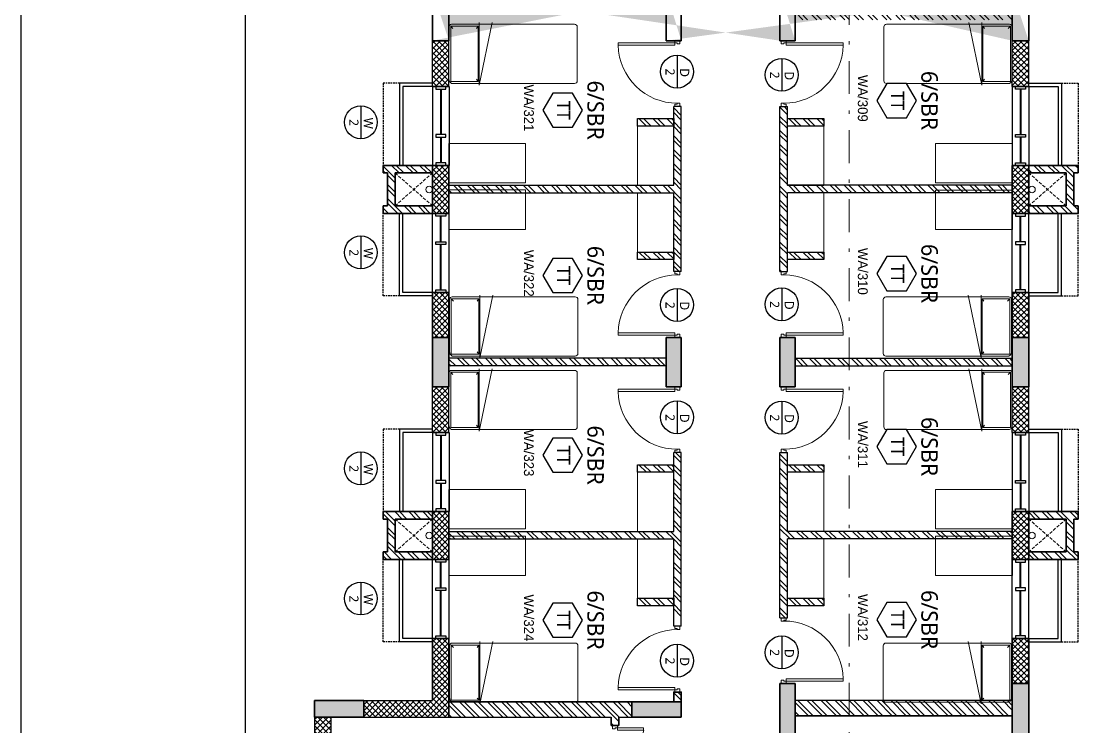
# Model space of a CAD drawing. Header units: millimetres. Extents: x -1127141 to 1597693, y -1835560 to -399335.
# Drawn here: x 1265890 to 1282007, y -534381 to -523658 of the extents above; entities that cross this region are included whole.
import ezdxf
from ezdxf.enums import TextEntityAlignment as Align

# ---------------------------------------------------------------- set-up
doc = ezdxf.new("R2010")
doc.units = ezdxf.units.MM
doc.header["$MEASUREMENT"] = 0
for name, pattern in [('Dash dot', [21, 10, -5, 1, -5]), ('HIDDEN', [0.375, 0.25, -0.125]), ('HIDDEN2', [4.7625, 3.175, -1.5875])]:
    doc.linetypes.add(name, pattern=pattern)
for name, color, linetype in [('A-Anno Tags', 6, 'Continuous'), ('A-Wall Patt', 8, 'Continuous'), ('A-Window', 4, 'Continuous'), ('Anno_Frames', 7, 'Continuous'), ('COLUMN', 5, 'Continuous'), ('S-Conc Patt', 9, 'Continuous')]:
    doc.layers.add(name, color=color, linetype=linetype)
for name, color, linetype, lineweight in [('A-Door', 4, 'Continuous', 9), ('A-Wall Sec', 1, 'Continuous', 30), ('Ann_TitleBlock 2', 5, 'Continuous', 25), ('Anno_Tittleblock', 5, 'Continuous', 13), ('column hatch', 12, 'Continuous', 5), ('E-CABLE TRAY', 32, 'Continuous', 18), ('frntr', 32, 'Continuous', 9), ('rwp', 231, 'Continuous', 5), ('S-Concrete', 40, 'Continuous', 30), ('Section lines', 8, 'Continuous', 13), ('shaft', 252, 'HIDDEN2', 5)]:
    doc.layers.add(name, color=color, linetype=linetype, lineweight=lineweight)
doc.styles.add('IIITD @ 100', font='trebuc.ttf', dxfattribs={"height": 210})
doc.styles.get("Standard").update_dxf_attribs({"font": 'trebuc.ttf'})
doc.styles.add('TITLE', font='swissel.ttf', dxfattribs={"height": 4.3})
pattern_1 = [(315, (1375248.27, -290118.59), (106.06602, 106.06602), []), (315, (1375248.27, -290189.3), (106.06602, 106.06602), [])]
pattern_2 = [(315, (1445308.53, 119140.81), (106.066017, 106.066017), []), (315, (1445308.53, 119070.1), (106.066017, 106.066017), [])]
pattern_3 = [(315, (1445308.53, 119140.81), (44.194174, 44.194174), []), (45, (1445308.53, 119140.81), (-44.194174, 44.194174), [])]

# ---------------------------------------------------------------- blocks, each defined once
blk = doc.blocks.new('ABL_Door_S - 1000 x 2100-11-3 Second Floor Lvl')
at = {"layer": 'A-Door', "color": 5}
for p, q in [((-500, 38), (-450, 38)), ((-500, -38), (-500, 38)), ((-450, 38), (-450, -3)), ((450, 38), (450, -3)), ((500, 38), (450, 38)), ((500, -38), (500, 38)), ((-500, -38), (-465, -38)), ((-465, -3), (-450, -3)), ((-465, -38), (-465, -3)), ((-430, -38), (-465, -38)), ((465, -3), (450, -3)), ((465, -38), (465, -3)), ((500, -38), (465, -38))]:
    blk.add_line(p, q, dxfattribs=at)
at = {"layer": 'A-Door', "color": 5, "lineweight": 18}
for p, q in [((-465, -38), (-465, -903)), ((-430, -38), (-430, -903)), ((-430, -903), (-465, -903))]:
    blk.add_line(p, q, dxfattribs=at)
at = {"layer": 'A-Door'}
blk.add_arc((-450, -2), 900, 271.2981, 359.9894, dxfattribs=at)
blk = doc.blocks.new('Door 1200')
at = {"layer": 'A-Door', "color": 5, "lineweight": 18}
for p, q in [((524084, 16182), (524084, 16132)), ((524084, 16182), (524159, 16182)), ((524084, 16132), (524124, 16132)), ((524124, 16147), (524124, 16132)), ((524159, 16147), (524124, 16147)), ((524159, 16182), (524159, 16147)), ((524159, 16147), (524557, 16147)), ((524159, 16112), (524159, 16147)), ((524557, 16147), (524557, 16112)), ((524159, 16112), (524557, 16112)), ((524084, 15032), (524124, 15032)), ((524084, 14982), (524084, 15032)), ((524124, 15017), (524124, 15032)), ((524159, 15017), (524124, 15017)), ((524159, 15052), (524159, 15017)), ((524159, 15052), (524958, 15052)), ((524159, 14982), (524159, 15017)), ((524159, 15017), (524958, 15017)), ((524958, 15017), (524958, 15052)), ((524084, 14982), (524159, 14982))]:
    blk.add_line(p, q, dxfattribs=at)
at = {"layer": 'A-Door', "lineweight": 18}
for centre, radius, start, end in [((524155, 16193), 411, 270.5695, 348.692), ((524157, 14978), 804, 5.3147, 89.8716)]:
    blk.add_arc(centre, radius, start, end, dxfattribs=at)
blk = doc.blocks.new('*U29')
at = {"layer": 'A-Anno Tags'}
blk.add_lwpolyline([(-250, 0), (250, 0)], dxfattribs=at)
blk.add_circle((0, 0), 250, dxfattribs=at)
at = {"layer": 'Anno_Frames', "color": 7}
for tag, rotation, p in [('ENTITY', 359.7608, (15, 185)), ('ENTITYNO', 0.1757, (4, -36))]:
    blk.add_attdef(tag, text='', height=140, rotation=rotation, dxfattribs=at).set_placement(p, align=Align.TOP_CENTER)
blk = doc.blocks.new('Room Tag with Finish')
blk.add_lwpolyline([(0, 0), (-2.6, -1.5), (-2.6, -4.5), (0, -6), (2.6, -4.5), (2.6, -1.5)], close=True)
at = {"layer": 'Anno_Frames'}
blk.add_attdef('ROOM_NAME', text='', height=2.5, dxfattribs=at).set_placement((0, 0), align=Align.BOTTOM_CENTER)
blk.add_attdef('FF', text='', height=2, dxfattribs=at).set_placement((0, -1.85), align=Align.TOP_CENTER)
blk = doc.blocks.new('W 1200')
at = {"layer": 'A-Window', "linetype": 'HIDDEN', "ltscale": 100}
for p, q in [((552588, 7900), (552588, 9150)), ((552838, 7900), (552588, 7900))]:
    blk.add_line(p, q, dxfattribs=at)
at = {"layer": 'A-Window', "color": 2, "lineweight": 40}
for p, q in [((553463, 8720), (553463, 9110)), ((553463, 7990), (553463, 8680))]:
    blk.add_line(p, q, dxfattribs=at)
at = {"layer": 'A-Window', "color": 5}
for points in [[(553338, 7900), (552838, 7900), (552838, 9150)], [(553338, 7950), (552888, 7950), (552888, 9150)]]:
    blk.add_lwpolyline(points, dxfattribs=at)
at = {"layer": 'A-Window'}
for points in [[(553338, 7950), (553338, 9150)], [(553588, 7950), (553588, 9150)], [(553388, 8680), (553388, 8720), (553538, 8720), (553538, 8680), (553388, 8680)]]:
    blk.add_lwpolyline(points, dxfattribs=at)
for points in [[(553388, 9150), (553538, 9150), (553538, 9110), (553388, 9110)], [(553388, 7990), (553538, 7990), (553538, 7950), (553388, 7950)]]:
    blk.add_lwpolyline(points, close=True, dxfattribs=at)
blk = doc.blocks.new('Section Grp abc')
at = {"layer": 'Section lines', "linetype": 'Dash dot', "ltscale": 50}
blk.add_line((604554, -166838), (664406, -166838), dxfattribs=at)
blk = doc.blocks.new('column 2.03')
at = {"layer": 'S-Conc Patt'}
h = blk.add_hatch(color=256, dxfattribs=at)
h.paths.add_polyline_path([(540567, -135247), (541303, -135104), (541351, -135349), (540615, -135493)])
h.paths.add_polyline_path([(524899, -138549), (524852, -138304), (525872, -138105), (525920, -138351)])
h.paths.add_polyline_path([(537562, -136088), (537515, -135842), (538535, -135644), (538583, -135889)])
h.paths.add_polyline_path([(534396, -136703), (534349, -136458), (535370, -136259), (535417, -136505)])
h.paths.add_polyline_path([(531231, -137318), (531183, -137073), (532204, -136875), (532252, -137120)])
h.paths.add_polyline_path([(528065, -137934), (528017, -137688), (529038, -137490), (529086, -137735)])
h.paths.add_polyline_path([(535977, -127931), (535929, -127685), (536950, -127487), (536998, -127732)])
h.paths.add_polyline_path([(532811, -128546), (532763, -128301), (533784, -128102), (533832, -128348)])
h.paths.add_polyline_path([(529645, -129159), (529597, -128914), (530618, -128715), (530666, -128961)])
h.paths.add_polyline_path([(520148, -131005), (520100, -130760), (521121, -130562), (521168, -130807)])
h.paths.add_polyline_path([(523313, -130390), (523266, -130145), (524286, -129946), (524334, -130192)])
h.paths.add_polyline_path([(526479, -129775), (526431, -129529), (527452, -129331), (527500, -129576)])
h.paths.add_polyline_path([(534601, -133067), (534645, -133292), (533909, -133435), (533865, -133210)])
h.paths.add_polyline_path([(534271, -131369), (534315, -131595), (533579, -131738), (533535, -131512)])
h.paths.add_polyline_path([(528270, -134297), (528314, -134523), (527578, -134666), (527534, -134440)])
h.paths.add_polyline_path([(527940, -132600), (527984, -132826), (527248, -132969), (527204, -132743)])
h.paths.add_polyline_path([(521917, -135532), (521961, -135758), (521225, -135901), (521181, -135675)])
h.paths.add_polyline_path([(521587, -133835), (521631, -134060), (520895, -134203), (520851, -133978)])
h.paths.add_polyline_path([(544878, -132790), (544734, -132054), (544980, -132007), (545123, -132743)])
h.paths.add_polyline_path([(517960, -142269), (517210, -142269), (517210, -142019), (517960, -142019)])
h.paths.add_polyline_path([(514865, -142269), (514115, -142269), (514115, -142019), (514865, -142019)])
h.paths.add_polyline_path([(511830, -142269), (511080, -142269), (511080, -142019), (511830, -142019)])
h.paths.add_polyline_path([(540791, -131864), (540202, -131979), (540246, -132204), (540835, -132090)])
h.paths.add_polyline_path([(544283, -129733), (544140, -128997), (544385, -128949), (544529, -129685)])
h.paths.add_polyline_path([(543544, -125930), (543401, -125194), (543646, -125146), (543789, -125882)])
h.paths.add_polyline_path([(539190, -126012), (539631, -125926), (539675, -126152), (539234, -126238)])
h.paths.add_polyline_path([(539780, -128474), (539694, -128032), (539920, -127989), (540006, -128430)])
h.paths.add_polyline_path([(541523, -126017), (541438, -125575), (541663, -125531), (541749, -125973)])
h.paths.add_polyline_path([(542306, -130041), (542220, -129599), (542446, -129555), (542531, -129997)])
h.paths.add_polyline_path([(542125, -127906), (541683, -127992), (541639, -127766), (542081, -127680)])
h.paths.add_polyline_path([(540306, -129975), (540392, -130417), (540166, -130460), (540080, -130019)])
h.paths.add_polyline_path([(515810, -129110), (515073, -129253), (515026, -129008), (515762, -128865)])
h.paths.add_polyline_path([(517979, -134770), (517865, -134181), (518091, -134137), (518205, -134726)])
h.paths.add_polyline_path([(517279, -136669), (516543, -136812), (516499, -136586), (517235, -136443)])
h.paths.add_polyline_path([(517859, -130220), (517123, -130363), (517075, -130117), (517811, -129974)])
h.paths.add_polyline_path([(516895, -142569), (516295, -142569), (516295, -142319), (516895, -142319)])
h.paths.add_polyline_path([(511830, -142569), (511080, -142569), (511080, -142319), (511830, -142319)])
h.paths.add_polyline_path([(519550, -142319), (520150, -142319), (520150, -142569), (519550, -142569)])
h.paths.add_polyline_path([(514865, -142569), (514115, -142569), (514115, -142319), (514865, -142319)])
h.paths.add_polyline_path([(516949, -134971), (516213, -135114), (516165, -134868), (516901, -134725)])
h.paths.add_polyline_path([(517957, -140158), (517221, -140302), (517173, -140056), (517909, -139913)])
h.paths.add_polyline_path([(517577, -128767), (516840, -128910), (516793, -128664), (517529, -128521)])
h.paths.add_polyline_path([(512267, -129799), (511531, -129942), (511483, -129696), (512220, -129553)])
h.paths.add_polyline_path([(513410, -135658), (512674, -135802), (512626, -135556), (513362, -135413)])
h.paths.add_polyline_path([(522640, -139248), (521830, -139406), (521782, -139160), (522592, -139003)])
h.paths.add_polyline_path([(511330, -135808), (511330, -136456), (511080, -136456), (511080, -135856)])
h.paths.add_polyline_path([(533146, -169460), (532396, -169460), (532396, -169210), (533146, -169210)])
h.paths.add_polyline_path([(533146, -164180), (532396, -164180), (532396, -163950), (533146, -163950)])
h.paths.add_polyline_path([(533146, -160650), (532396, -160650), (532396, -160400), (533146, -160400)])
h.paths.add_polyline_path([(533146, -165910), (532396, -165910), (532396, -165680), (533146, -165680)])
h.paths.add_polyline_path([(527886, -169460), (527136, -169460), (527136, -169210), (527886, -169210)])
h.paths.add_polyline_path([(527886, -164180), (527136, -164180), (527136, -163950), (527886, -163950)])
h.paths.add_polyline_path([(527886, -160650), (527136, -160650), (527136, -160400), (527886, -160400)])
h.paths.add_polyline_path([(527886, -165910), (527136, -165910), (527136, -165680), (527886, -165680)])
h.paths.add_polyline_path([(522626, -164180), (521876, -164180), (521876, -163950), (522626, -163950)])
h.paths.add_polyline_path([(517781, -158380), (517031, -158380), (517031, -158630), (517781, -158630)])
h.paths.add_polyline_path([(514115, -158380), (514865, -158380), (514865, -158630), (514115, -158630)])
h.paths.add_polyline_path([(511080, -158380), (511830, -158380), (511830, -158630), (511080, -158630)])
h.paths.add_polyline_path([(542531, -160650), (541931, -160650), (541931, -160400), (542531, -160400)])
h.paths.add_polyline_path([(517856, -160400), (517106, -160400), (517106, -160650), (517856, -160650)])
h.paths.add_polyline_path([(522626, -160650), (521876, -160650), (521876, -160400), (522626, -160400)])
h.paths.add_polyline_path([(538331, -160650), (537731, -160650), (537731, -160400), (538331, -160400)])
h.paths.add_polyline_path([(541931, -163950), (542531, -163950), (542531, -164180), (541931, -164180)])
h.paths.add_polyline_path([(538331, -164180), (537731, -164180), (537731, -163950), (538331, -163950)])
h.paths.add_polyline_path([(519656, -170420), (518906, -170420), (518906, -170170), (519656, -170170)])
h.paths.add_polyline_path([(511330, -165930), (511330, -165180), (511080, -165180), (511080, -165930)])
h.paths.add_polyline_path([(514251, -165930), (513501, -165930), (513501, -165680), (514251, -165680)])
h.paths.add_polyline_path([(519656, -171900), (518906, -171900), (518906, -171650), (519656, -171650)])
h.paths.add_polyline_path([(517856, -171900), (517106, -171900), (517106, -171650), (517856, -171650)])
h.paths.add_polyline_path([(517856, -165930), (517106, -165930), (517106, -165680), (517856, -165680)])
h.paths.add_polyline_path([(517856, -164180), (517106, -164180), (517106, -163950), (517856, -163950)])
h.paths.add_polyline_path([(518906, -166280), (518906, -165680), (519136, -165680), (519136, -166280)])
h.paths.add_polyline_path([(540096, -166130), (540096, -165680), (540326, -165680), (540326, -166130)])
h.paths.add_polyline_path([(537811, -165680), (538261, -165680), (538261, -165910), (537811, -165910)])
h.paths.add_polyline_path([(540096, -170170), (540096, -169720), (540326, -169720), (540326, -170170)])
h.paths.add_polyline_path([(537916, -170170), (537916, -169720), (538146, -169720), (538146, -170170)])
h.paths.add_polyline_path([(540326, -168040), (539876, -168040), (539876, -167810), (540326, -167810)])
h.paths.add_polyline_path([(537916, -168150), (537916, -167700), (538146, -167700), (538146, -168150)])
h.paths.add_polyline_path([(542116, -166280), (542116, -165680), (542346, -165680), (542346, -166280)])
h.paths.add_polyline_path([(522366, -170420), (522366, -169670), (522116, -169670), (522116, -170420)])
h.paths.add_polyline_path([(542096, -170169), (542096, -169569), (542346, -169569), (542346, -170169)])
h.paths.add_polyline_path([(511080, -158080), (511830, -158080), (511830, -158330), (511080, -158330)])
h.paths.add_polyline_path([(520150, -158330), (519550, -158330), (519550, -158080), (520150, -158080)])
h.paths.add_polyline_path([(516295, -147580), (516895, -147580), (516895, -147810), (516295, -147810)])
h.paths.add_polyline_path([(516895, -158330), (516295, -158330), (516295, -158080), (516895, -158080)])
h.paths.add_polyline_path([(516295, -152840), (516895, -152840), (516895, -153070), (516295, -153070)])
h.paths.add_polyline_path([(514865, -147810), (514265, -147810), (514265, -147580), (514865, -147580)])
h.paths.add_polyline_path([(514865, -153070), (514265, -153070), (514265, -152840), (514865, -152840)])
h.paths.add_polyline_path([(514115, -158080), (514865, -158080), (514865, -158330), (514115, -158330)])
h.paths.add_polyline_path([(514251, -171900), (513501, -171900), (513501, -171650), (514251, -171650)])
h.paths.add_polyline_path([(511330, -147395), (511330, -147995), (511080, -147995), (511080, -147395)])
h.paths.add_polyline_path([(511330, -152654), (511330, -153255), (511080, -153255), (511080, -152654)])
h.paths.add_polyline_path([(520150, -147394), (520150, -147994), (519900, -147994), (519900, -147394)])
h.paths.add_polyline_path([(520150, -152655), (520150, -153255), (519900, -153255), (519900, -152655)])
h.paths.add_polyline_path([(522346, -165680), (522346, -166430), (522116, -166430), (522116, -165680)])
edge = h.paths.add_edge_path()
edge.add_line((547866, -169460), (547116, -169460))
edge.add_line((547116, -169210), (547866, -169210))
edge.add_line((547116, -169460), (547116, -169210))
edge.add_line((547866, -164180), (547116, -164180))
edge.add_line((547116, -163950), (547866, -163950))
edge.add_line((547116, -164180), (547116, -163950))
edge.add_line((547866, -160650), (547116, -160650))
edge.add_line((547116, -160400), (547866, -160400))
edge.add_line((547116, -160650), (547116, -160400))
edge.add_line((547866, -165910), (547116, -165910))
edge.add_line((547116, -165680), (547866, -165680))
edge.add_line((547116, -165910), (547116, -165680))
h.paths.add_polyline_path([(558386, -164180), (557636, -164180), (557636, -163950), (558386, -163950)])
h.paths.add_polyline_path([(558386, -160650), (557636, -160650), (557636, -160400), (558386, -160400)])
h.paths.add_polyline_path([(558146, -165680), (558146, -166430), (557916, -166430), (557916, -165680)])
h.paths.add_polyline_path([(553126, -169460), (552376, -169460), (552376, -169210), (553126, -169210)])
h.paths.add_polyline_path([(553126, -164180), (552376, -164180), (552376, -163950), (553126, -163950)])
h.paths.add_polyline_path([(553126, -160650), (552376, -160650), (552376, -160400), (553126, -160400)])
h.paths.add_polyline_path([(553126, -165910), (552376, -165910), (552376, -165680), (553126, -165680)])
h.paths.add_polyline_path([(547866, -169460), (547116, -169460), (547116, -169210), (547866, -169210)], flags=17)
h.paths.add_polyline_path([(547866, -164180), (547116, -164180), (547116, -163950), (547866, -163950)], flags=17)
h.paths.add_polyline_path([(547866, -160650), (547116, -160650), (547116, -160400), (547866, -160400)], flags=17)
h.paths.add_polyline_path([(547866, -165910), (547116, -165910), (547116, -165680), (547866, -165680)], flags=17)
h.paths.add_polyline_path([(565551, -171255), (565551, -170655), (565301, -170655), (565301, -171255)])
h.paths.add_polyline_path([(565551, -160650), (564951, -160650), (564951, -160400), (565551, -160400)])
h.paths.add_polyline_path([(561351, -160650), (560751, -160650), (560751, -160400), (561351, -160400)])
h.paths.add_polyline_path([(565551, -164180), (564951, -164180), (564951, -163950), (565551, -163950)])
h.paths.add_polyline_path([(561351, -164180), (560751, -164180), (560751, -163950), (561351, -163950)])
h.paths.add_polyline_path([(565551, -166430), (565551, -165680), (565301, -165680), (565301, -166430)])
h.paths.add_polyline_path([(560601, -171255), (561351, -171255), (561351, -171005), (560601, -171005)])
h.paths.add_polyline_path([(561351, -166430), (561351, -165680), (561121, -165680), (561121, -166430)])
h.paths.add_polyline_path([(557896, -171255), (557896, -170505), (558146, -170505), (558146, -171255)])
at = {"layer": 'S-Concrete', "lineweight": 35}
for p, q in [((547116, -160400), (547866, -160400)), ((547866, -160400), (547866, -160650)), ((552376, -160650), (552376, -160400)), ((552376, -160400), (553126, -160400)), ((553126, -160400), (553126, -160650)), ((557636, -160650), (557636, -160400)), ((557636, -160400), (558386, -160400)), ((547866, -160650), (547116, -160650)), ((553126, -160650), (552376, -160650)), ((558386, -160650), (557636, -160650)), ((547116, -163950), (547866, -163950)), ((547866, -163950), (547866, -164180)), ((552376, -164180), (552376, -163950)), ((552376, -163950), (553126, -163950)), ((553126, -163950), (553126, -164180)), ((557636, -164180), (557636, -163950)), ((557636, -163950), (558386, -163950)), ((547866, -164180), (547116, -164180)), ((553126, -164180), (552376, -164180)), ((558386, -164180), (557636, -164180)), ((547116, -165680), (547866, -165680)), ((547866, -165680), (547866, -165910)), ((552376, -165910), (552376, -165680)), ((552376, -165680), (553126, -165680)), ((553126, -165680), (553126, -165910)), ((557916, -166430), (557916, -165680)), ((557916, -165680), (558146, -165680)), ((558146, -165680), (558146, -166430)), ((547866, -165910), (547116, -165910)), ((553126, -165910), (552376, -165910)), ((558146, -166430), (557916, -166430)), ((547116, -169210), (547866, -169210)), ((547866, -169210), (547866, -169460)), ((552376, -169460), (552376, -169210)), ((552376, -169210), (553126, -169210)), ((553126, -169210), (553126, -169460)), ((547866, -169460), (547116, -169460)), ((553126, -169460), (552376, -169460)), ((557896, -170505), (558146, -170505)), ((557896, -171255), (557896, -170505)), ((558146, -170505), (558146, -171255)), ((558146, -171255), (557896, -171255))]:
    blk.add_line(p, q, dxfattribs=at)
blk = doc.blocks.new('bed')
at = {"layer": 'frntr'}
for p, q in [((268673, -306927), (268673, -308179)), ((269533, -306887), (268713, -306887)), ((269573, -308377), (269573, -306927)), ((269598, -308377), (268648, -308179)), ((268673, -308179), (268673, -308377)), ((268648, -308377), (269448, -308377)), ((268673, -308377), (268673, -308797)), ((269543, -308391), (268703, -308391)), ((268703, -308391), (268703, -308811)), ((268703, -308391), (268738, -308417)), ((269598, -308377), (269448, -308377)), ((269543, -308391), (269508, -308417)), ((269543, -308811), (269543, -308391)), ((269573, -308797), (269573, -308377)), ((268703, -308811), (268738, -308777)), ((268703, -308811), (269543, -308811)), ((268713, -308837), (269510, -308837))]:
    blk.add_line(p, q, dxfattribs=at)
for centre, radius, start, end in [((268713, -306927), 40, 90, 180), ((269533, -306927), 40, 0, 90), ((268713, -308797), 40, 180, 270), ((269506, -308762), 75.2, 267.3338, 332.1559)]:
    blk.add_arc(centre, radius, start, end, dxfattribs=at)
blk = doc.blocks.new('wardrobe')
at = {"layer": 'frntr'}
for p, q in [((266249, -309334), (266799, -309334)), ((266249, -310234), (266249, -309334)), ((266799, -310234), (266799, -309334)), ((266799, -309334), (266799, -310234)), ((266799, -310234), (266249, -310234))]:
    blk.add_line(p, q, dxfattribs=at)
blk = doc.blocks.new('table')
at = {"layer": 'frntr'}
for p, q in [((268968, -309087), (269568, -309087)), ((268968, -309087), (268968, -310253)), ((269568, -310255), (269568, -309087)), ((268968, -310253), (269568, -310253))]:
    blk.add_line(p, q, dxfattribs=at)
blk = doc.blocks.new('aaa')
at = {"layer": 'frntr', "rotation": 90}
blk.add_blockref('wardrobe', (-40627, -573636), dxfattribs=at)
at = {"layer": 'frntr'}
for name, p in [('bed', (-1515, -1414)), ('table', (0, 0))]:
    blk.add_blockref(name, p, dxfattribs=at)
blk = doc.blocks.new('bbbb')
at = {"layer": 'frntr', "rotation": 90}
blk.add_blockref('wardrobe', (-39613, -573636), dxfattribs=at)
at = {"layer": 'frntr'}
for name, p in [('bed', (2630, -1404)), ('table', (710, 0))]:
    blk.add_blockref(name, p, dxfattribs=at)
blk = doc.blocks.new('IIITD WD A1- L Format Library')
at = {"layer": 'Anno_Tittleblock', "color": 5}
blk.add_lwpolyline([(0, -7.57), (775, -7.57), (775, 573.91), (0, 573.91)], close=True, dxfattribs=at)
at = {"style": 'TITLE'}
for tag, p, height in [('PROJECT NAME 1', (779.17, 137.4), 2.98), ('PROJECT NAME 2', (779.17, 132.23), 2.98), ('PROJECT_NAME_3', (779.17, 127.37), 2.98), ('1:100@A1', (818.06, 91.92), 2.25), ('A-2.03', (844.81, 84.28), 4), ('03.04.11', (821.96, 84.64), 2.25), ('A', (858.85, 75.94), 3.66), ('AC', (827.5, 76.14), 2.25)]:
    blk.add_attdef(tag, p, '', height=height, dxfattribs=at)
for p in [(780.3, 113.01), (780.3, 106.37)]:
    blk.add_attdef('FIRST FLOOR PLAN', text='', height=3.39, dxfattribs=at).set_placement(p, align=Align.TOP_LEFT)

msp = doc.modelspace()

# ---------------------------------------------------------------- hatches: boundary and pattern name
at = {"layer": 'A-Wall Patt'}
h = msp.add_hatch(dxfattribs=at)
h.set_pattern_fill('ANSI37', color=256, scale=500, style=0)
h.set_pattern_definition(pattern_3)
h.paths.add_polyline_path([(1272391, -519388.8), (1272391, -518433.8), (1272141, -518433.8), (1272141, -519388.8)])
h.paths.add_polyline_path([(1272391.1, -521318.8), (1272391, -520588.8), (1272141.1, -520588.8), (1272141, -521318.8)])
h.paths.add_polyline_path([(1272391, -523203.8), (1272391, -522518.8), (1272141, -522518.8), (1272141, -523203.8)])
h.paths.add_polyline_path([(1272391, -524648.8), (1272391, -523953.8), (1272141, -523953.8), (1272141, -524648.8)])
h.paths.add_polyline_path([(1272391, -526578.8), (1272391, -525848.8), (1272141, -525848.8), (1272141.1, -526578.8)])
h = msp.add_hatch(dxfattribs=at)
h.set_pattern_fill('ANSI32', color=256, scale=400, style=0)
h.set_pattern_definition(pattern_1)
h.paths.add_polyline_path([(1280951, -523636.3), (1280951, -523521.3), (1277651, -523521.3), (1277651, -523636.3)])
h.paths.add_polyline_path([(1280951, -524648.8), (1280951, -523808.8), (1280950.8, -523808.8), (1280950.8, -524648.8)])
h.paths.add_polyline_path([(1280951, -523348.8), (1280951, -522518.8), (1280950.8, -522518.8), (1280950.8, -523348.8)])
h = msp.add_hatch(dxfattribs=at)
h.set_pattern_fill('ANSI37', color=256, scale=500, style=0)
h.set_pattern_definition(pattern_3)
h.paths.add_polyline_path([(1281200.8, -526578.8), (1281200.8, -525848.8), (1280950.8, -525848.8), (1280951, -526578.8)])
h.paths.add_polyline_path([(1281200.8, -524648.8), (1281201, -523953.8), (1280951, -523953.8), (1280950.8, -524648.8), (1280951, -524648.8), (1280950.8, -524648.8), (1280950.8, -524648.8)])
h.paths.add_polyline_path([(1281201, -523203.8), (1281200.8, -522518.8), (1280950.8, -522518.8), (1280951, -523203.8)])
h = msp.add_hatch(dxfattribs=at)
h.set_pattern_fill('ANSI32', color=256, scale=400, style=0)
h.set_pattern_definition([(315, (1375248.27, -295400.47), (106.06602, 106.06602), []), (315, (1375248.27, -295471.18), (106.06602, 106.06602), [])])
h.paths.add_polyline_path([(1272141, -526463.8), (1271571, -526463.8), (1271571, -525963.8), (1272141, -525963.8)], flags=16)
h.paths.add_polyline_path([(1272391.1, -523693.8), (1272391.1, -523808.8), (1272391, -523808.8), (1272391, -523693.8)])
h.paths.add_polyline_path([(1272391.1, -528608.8), (1272391.1, -528781.3), (1272391, -528781.3), (1272391, -528608.8)])
h.paths.add_polyline_path([(1272391, -526151.3), (1272391, -526266.3), (1275806, -526266.3), (1275806, -527463.8), (1275921, -527463.8), (1275921, -524953.8), (1275806, -524953.8), (1275806, -526151.3)])
h.paths.add_polyline_path([(1272141, -526578.8), (1272141, -525848.8), (1271391, -525848.8), (1271391, -525963.8), (1271456, -525963.8), (1271456, -526463.8), (1271391, -526463.8), (1271391, -526578.8)])
h = msp.add_hatch(dxfattribs=at)
h.set_pattern_fill('ANSI32', color=256, scale=400, style=0)
h.set_pattern_definition([(315, (1375248.27, -295400.47), (106.06602, 106.06602), []), (315, (1375248.27, -295471.18), (106.06602, 106.06602), [])])
h.paths.add_polyline_path([(1280950.8, -523693.8), (1280950.8, -523808.8), (1280951, -523808.8), (1280951, -523693.8)])
h.paths.add_polyline_path([(1280950.8, -528608.8), (1280950.8, -528781.3), (1280951, -528781.3), (1280951, -528608.8)])
h.paths.add_polyline_path([(1281770.8, -525963.8), (1281770.8, -526463.8), (1281200.8, -526463.8), (1281200.8, -525963.8)], flags=16)
h.paths.add_polyline_path([(1277421, -527463.8), (1277536, -527463.8), (1277536, -524953.8), (1277421, -524953.8)])
h.paths.add_polyline_path([(1280951, -526578.8), (1280951, -525848.8), (1280950.8, -525848.8), (1280950.8, -526151.3), (1277536, -526151.3), (1277536, -526266.3), (1280950.8, -526266.3), (1280950.8, -526578.8)])
h.paths.add_polyline_path([(1281201, -525848.8), (1281201, -526578.8), (1281950.8, -526578.8), (1281950.8, -526463.8), (1281885.8, -526463.8), (1281885.8, -525963.8), (1281950.8, -525963.8), (1281950.8, -525848.8)])
h = msp.add_hatch(dxfattribs=at)
h.set_pattern_fill('ANSI32', color=256, scale=400, angle=-90, style=0)
h.set_pattern_definition([(315, (1598241.78, 771383.72), (106.066017, 106.066017), []), (315, (1598241.78, 771313.01), (106.066017, 106.066017), [])])
h.paths.add_polyline_path([(1275806, -525253.6), (1275806, -525138.6), (1275256.3, -525138.6), (1275256.3, -525253.6)])
h = msp.add_hatch(dxfattribs=at)
h.set_pattern_fill('ANSI32', color=256, scale=400, angle=-90, style=0)
h.set_pattern_definition([(315, (1600521.45, 771383.72), (106.066017, 106.066017), []), (315, (1600521.45, 771313.01), (106.066017, 106.066017), [])])
h.paths.add_polyline_path([(1278085.6, -525253.6), (1278085.6, -525138.6), (1277536, -525138.6), (1277536, -525253.6)])
h = msp.add_hatch(dxfattribs=at)
h.set_pattern_fill('ANSI32', color=256, scale=400, angle=-90, style=0)
h.set_pattern_definition([(315, (1598241.78, 769356.7), (106.066017, 106.066017), []), (315, (1598241.78, 769286), (106.066017, 106.066017), [])])
h.paths.add_polyline_path([(1275806, -527280.6), (1275806, -527165.6), (1275256.3, -527165.6), (1275256.3, -527280.6)])
h = msp.add_hatch(dxfattribs=at)
h.set_pattern_fill('ANSI32', color=256, scale=400, angle=-90, style=0)
h.set_pattern_definition([(315, (1600521.61, 769355.42), (106.066017, 106.066017), []), (315, (1600521.61, 769284.7), (106.066017, 106.066017), [])])
h.paths.add_polyline_path([(1278085.8, -527281.9), (1278085.8, -527166.9), (1277536.1, -527166.9), (1277536.1, -527281.9)])
h = msp.add_hatch(dxfattribs=at)
h.set_pattern_fill('ANSI37', color=256, scale=500, style=0)
h.set_pattern_definition(pattern_3)
h.paths.add_polyline_path([(1272391, -528463.8), (1272391, -527778.8), (1272141, -527778.8), (1272141, -528463.8)])
h.paths.add_polyline_path([(1272391, -529908.8), (1272391, -529213.8), (1272141, -529213.8), (1272141, -529908.8)])
h.paths.add_polyline_path([(1272391, -531838.8), (1272391, -531108.8), (1272141, -531108.8), (1272141, -531838.8)])
h.paths.add_polyline_path([(1272391, -534233.8), (1272391, -533038.8), (1272146.1, -533038.8), (1272141, -533038.8), (1272141, -533983.8), (1271096, -533983.8), (1271096, -534233.8)])
h.paths.add_polyline_path([(1270596, -535221.3), (1270596, -534233.8), (1270346, -534233.8), (1270346, -535221.3)])
h.paths.add_polyline_path([(1270596, -536688.8), (1270596, -536221.3), (1270346, -536221.3), (1270346, -536688.8)])
h = msp.add_hatch(dxfattribs=at)
h.set_pattern_fill('ANSI32', color=256, scale=400, style=0)
h.set_pattern_definition([(315, (1375248.27, -295378.59), (106.06602, 106.06602), []), (315, (1375248.27, -295449.3), (106.06602, 106.06602), [])])
h.paths.add_polyline_path([(1280951, -528896.3), (1280951, -528781.3), (1277651, -528781.3), (1277651, -528896.3)])
h.paths.add_polyline_path([(1280951, -529908.8), (1280951, -529138.8), (1280951, -529068.8), (1280950.8, -529068.8), (1280950.8, -529908.8)])
h.paths.add_polyline_path([(1280951, -528538.8), (1280951, -527778.8), (1280950.8, -527778.8), (1280950.8, -528608.8), (1280951.1, -528608.8), (1280951.1, -528538.8)])
h = msp.add_hatch(dxfattribs=at)
h.set_pattern_fill('ANSI37', color=256, scale=500, style=0)
h.set_pattern_definition(pattern_3)
h.paths.add_polyline_path([(1281201, -533723.8), (1281201, -533038.8), (1280951, -533038.8), (1280951, -533723.8)])
h.paths.add_polyline_path([(1281200.8, -531838.8), (1281200.8, -531108.8), (1280950.8, -531108.8), (1280950.8, -531838.8)])
h.paths.add_polyline_path([(1281200.8, -529908.8), (1281201, -529213.8), (1280951, -529213.8), (1280950.8, -529908.8)])
h.paths.add_polyline_path([(1281201, -528463.8), (1281200.8, -527778.8), (1280950.8, -527778.8), (1280951, -528463.8)])
h = msp.add_hatch(dxfattribs=at)
h.set_pattern_fill('ANSI32', color=256, scale=400, style=0)
h.set_pattern_definition(pattern_1)
h.paths.add_polyline_path([(1275691, -528896.3), (1275691, -528781.3), (1272391, -528781.3), (1272391, -528896.3)])
h = msp.add_hatch(dxfattribs=at)
h.set_pattern_fill('ANSI32', color=256, scale=400, style=0)
h.set_pattern_definition(pattern_2)
h.paths.add_polyline_path([(1272141, -531723.8), (1271571, -531723.8), (1271571, -531223.8), (1272141, -531223.8)], flags=16)
h.paths.add_polyline_path([(1272396.1, -528953.8), (1272396.1, -529068.8), (1272396, -529068.8), (1272396, -528953.8)])
h.paths.add_polyline_path([(1272391, -531411.3), (1272391, -531526.3), (1275806, -531526.3), (1275806, -532723.8), (1275921, -532723.8), (1275921, -530213.8), (1275806, -530213.8), (1275806, -531411.3)])
h.paths.add_polyline_path([(1272141, -531838.8), (1272141, -531108.8), (1271391, -531108.8), (1271391, -531223.8), (1271456, -531223.8), (1271456, -531723.8), (1271391, -531723.8), (1271391, -531838.8)])
h = msp.add_hatch(dxfattribs=at)
h.set_pattern_fill('ANSI32', color=256, scale=400, style=0)
h.set_pattern_definition([(315, (1375248.27, -290140.47), (106.06602, 106.06602), []), (315, (1375248.27, -290211.18), (106.06602, 106.06602), [])])
h.paths.add_polyline_path([(1281200.8, -531223.8), (1281770.8, -531223.8), (1281770.8, -531723.8), (1281200.8, -531723.8)], flags=16)
h.paths.add_polyline_path([(1280950.8, -528953.8), (1280950.8, -529068.8), (1280951, -529068.8), (1280951, -528953.8)])
h.paths.add_polyline_path([(1280950.8, -533868.8), (1280950.8, -534041.3), (1280951, -534041.3), (1280951, -533868.8)])
h.paths.add_polyline_path([(1277421, -532723.8), (1277536, -532723.8), (1277536, -530213.8), (1277421, -530213.8)])
h.paths.add_polyline_path([(1281201, -531108.8), (1281201, -531838.8), (1281950.8, -531838.8), (1281950.8, -531723.8), (1281885.8, -531723.8), (1281885.8, -531223.8), (1281950.8, -531223.8), (1281950.8, -531108.8)])
h.paths.add_polyline_path([(1280951, -531838.8), (1280951, -531108.8), (1280950.8, -531108.8), (1280950.8, -531411.3), (1277536, -531411.3), (1277536, -531526.3), (1280950.8, -531526.3), (1280950.8, -531838.8)])
h = msp.add_hatch(dxfattribs=at)
h.set_pattern_fill('ANSI32', color=256, scale=400, angle=-90, style=0)
h.set_pattern_definition([(315, (1598240.42, 766123.72), (106.066017, 106.066017), []), (315, (1598240.42, 766053.01), (106.066017, 106.066017), [])])
h.paths.add_polyline_path([(1275804.6, -530513.6), (1275804.6, -530398.6), (1275254.9, -530398.6), (1275254.9, -530513.6)])
h = msp.add_hatch(dxfattribs=at)
h.set_pattern_fill('ANSI32', color=256, scale=400, angle=-90, style=0)
h.set_pattern_definition([(315, (1600521.45, 766123.72), (106.066017, 106.066017), []), (315, (1600521.45, 766053.01), (106.066017, 106.066017), [])])
h.paths.add_polyline_path([(1278085.6, -530513.6), (1278085.6, -530398.6), (1277536, -530398.6), (1277536, -530513.6)])
h = msp.add_hatch(dxfattribs=at)
h.set_pattern_fill('ANSI32', color=256, scale=400, angle=-90, style=0)
h.set_pattern_definition([(315, (1598241.78, 764095.42), (106.066017, 106.066017), []), (315, (1598241.78, 764024.7), (106.066017, 106.066017), [])])
h.paths.add_polyline_path([(1275806, -532541.9), (1275806, -532426.9), (1275256.3, -532426.9), (1275256.3, -532541.9)])
h = msp.add_hatch(dxfattribs=at)
h.set_pattern_fill('ANSI32', color=256, scale=400, angle=-90, style=0)
h.set_pattern_definition([(315, (1600521.28, 764095.42), (106.066017, 106.066017), []), (315, (1600521.28, 764024.7), (106.066017, 106.066017), [])])
h.paths.add_polyline_path([(1278085.5, -532541.9), (1278085.5, -532426.9), (1277535.8, -532426.9), (1277535.8, -532541.9)])
h = msp.add_hatch(dxfattribs=at)
h.set_pattern_fill('ANSI32', color=256, scale=400, style=0)
h.set_pattern_definition(pattern_2)
h.paths.add_polyline_path([(1275921, -534003.8), (1275921, -533853.8), (1275806, -533853.8), (1275806, -534003.8)])
h.paths.add_polyline_path([(1272391, -534003.8), (1272391, -534233.8), (1274856, -534233.8), (1274856, -534363.8), (1274971, -534363.8), (1274971, -534233.8), (1275171, -534233.8), (1275171, -534003.8)])
h = msp.add_hatch(dxfattribs=at)
h.set_pattern_fill('ANSI32', color=256, scale=400, style=0)
h.set_pattern_definition(pattern_2)
h.paths.add_polyline_path([(1280950.8, -534213.8), (1280950.8, -533983.8), (1277651, -533983.8), (1277651, -534213.8)])

# ---------------------------------------------------------------- linework, layer by layer
msp.add_lwpolyline([(1321641.3, -478259.6), (1321641.3, -552566.2), (1265890, -552566.2), (1265890, -478259.6)], close=True, dxfattribs=at)
at = {"layer": 'A-Wall Sec'}
for p, q in [((1272141, -524648.8), (1272141, -523953.8)), ((1272391, -524648.8), (1272391, -523953.8)), ((1280950.8, -524648.8), (1280951, -523953.8)), ((1281200.8, -524648.8), (1281201, -523953.8)), ((1275806, -526151.3), (1275806, -524953.8)), ((1275921, -524953.8), (1275806, -524953.8)), ((1275921, -527463.8), (1275921, -524953.8)), ((1277421, -527463.8), (1277421, -524953.8)), ((1277421, -524953.8), (1277536, -524953.8)), ((1277536, -526151.3), (1277536, -524953.8)), ((1272391, -526151.3), (1275806, -526151.3)), ((1280950.8, -526151.3), (1277536, -526151.3)), ((1272391, -526266.3), (1275806, -526266.3)), ((1275806, -527463.8), (1275806, -526266.3)), ((1280950.8, -526266.3), (1277536, -526266.3)), ((1277536, -527463.8), (1277536, -526266.3)), ((1275921, -527463.8), (1275806, -527463.8)), ((1277421, -527463.8), (1277536, -527463.8)), ((1275691, -528781.3), (1272391, -528781.3)), ((1277651, -528781.3), (1280950.8, -528781.3)), ((1275691, -528896.3), (1272391, -528896.3)), ((1277651, -528896.3), (1280950.8, -528896.3)), ((1272141, -529908.8), (1272141, -529213.8)), ((1272391, -529908.8), (1272391, -529213.8)), ((1280950.8, -529908.8), (1280951, -529213.8)), ((1281200.8, -529908.8), (1281201, -529213.8)), ((1275806, -531411.3), (1275806, -530213.8)), ((1275921, -530213.8), (1275806, -530213.8)), ((1275921, -532853.8), (1275921, -530213.8)), ((1277421, -532723.8), (1277421, -530213.8)), ((1277421, -530213.8), (1277536, -530213.8)), ((1277536, -531411.3), (1277536, -530213.8)), ((1272391, -531411.3), (1275806, -531411.3)), ((1272391, -531526.3), (1275806, -531526.3)), ((1275806, -532853.8), (1275806, -531526.3)), ((1280950.8, -531411.3), (1277536, -531411.3)), ((1280950.8, -531526.3), (1277536, -531526.3)), ((1277536, -532723.8), (1277536, -531526.3)), ((1277421, -532723.8), (1277536, -532723.8)), ((1275921, -532853.8), (1275806, -532853.8)), ((1271096, -533983.8), (1272141, -533983.8)), ((1280950.8, -533983.8), (1277651, -533983.8)), ((1270346, -534233.8), (1270346, -535221.3)), ((1270596, -534233.8), (1270596, -535221.3)), ((1271096, -534233.8), (1274856, -534233.8)), ((1274971, -534233.8), (1275691, -534233.8))]:
    msp.add_line(p, q, dxfattribs=at)
at = {"layer": 'A-Wall Sec', "lineweight": 35}
for p, q in [((1272141, -524648.8), (1272391, -524648.8)), ((1281200.8, -524648.8), (1280950.8, -524648.8)), ((1272391, -525848.8), (1271391, -525848.8)), ((1271391, -525848.8), (1271391, -525963.8)), ((1272141, -525848.8), (1272141.1, -526578.8)), ((1272391, -526578.8), (1272391, -525848.8)), ((1280951, -526578.8), (1280950.8, -525848.8)), ((1280950.8, -525848.8), (1281950.8, -525848.8)), ((1281200.8, -525848.8), (1281200.8, -526578.8)), ((1281950.8, -525848.8), (1281950.8, -525963.8)), ((1271391, -525963.8), (1271456, -525963.8)), ((1271456, -525963.8), (1271456, -526463.8)), ((1271571, -525963.8), (1272141, -525963.8)), ((1271571, -526463.8), (1271571, -525963.8)), ((1281770.8, -525963.8), (1281200.8, -525963.8)), ((1281770.8, -526463.8), (1281770.8, -525963.8)), ((1281950.8, -525963.8), (1281885.8, -525963.8)), ((1281885.8, -525963.8), (1281885.8, -526463.8)), ((1271456, -526463.8), (1271391, -526463.8)), ((1271391, -526463.8), (1271391, -526578.8)), ((1272141, -526463.8), (1271571, -526463.8)), ((1281200.8, -526463.8), (1281770.8, -526463.8)), ((1281885.8, -526463.8), (1281950.8, -526463.8)), ((1281950.8, -526463.8), (1281950.8, -526578.8)), ((1271391, -526578.8), (1272391, -526578.8)), ((1281950.8, -526578.8), (1280950.8, -526578.8)), ((1272141, -528463.8), (1272141, -527778.8)), ((1272141, -527778.8), (1272391, -527778.8)), ((1272391, -527778.8), (1272391, -528463.8)), ((1281200.8, -527778.8), (1280950.8, -527778.8)), ((1272141, -529908.8), (1272391, -529908.8)), ((1281200.8, -529908.8), (1280950.8, -529908.8)), ((1272391, -531108.8), (1271391, -531108.8)), ((1271391, -531108.8), (1271391, -531223.8)), ((1271391, -531223.8), (1271456, -531223.8)), ((1271456, -531223.8), (1271456, -531723.8)), ((1271571, -531223.8), (1272141, -531223.8)), ((1271571, -531723.8), (1271571, -531223.8)), ((1272141, -531108.8), (1272141, -531838.8)), ((1272391, -531838.8), (1272391, -531108.8)), ((1280950.8, -531838.8), (1280950.8, -531108.8)), ((1280950.8, -531108.8), (1281950.8, -531108.8)), ((1281200.8, -531108.8), (1281200.8, -531838.8)), ((1281770.8, -531223.8), (1281200.8, -531223.8)), ((1281770.8, -531723.8), (1281770.8, -531223.8)), ((1281950.8, -531223.8), (1281885.8, -531223.8)), ((1281885.8, -531223.8), (1281885.8, -531723.8)), ((1281950.8, -531108.8), (1281950.8, -531223.8)), ((1271456, -531723.8), (1271391, -531723.8)), ((1271391, -531723.8), (1271391, -531838.8)), ((1271391, -531838.8), (1272391, -531838.8)), ((1272141, -531723.8), (1271571, -531723.8)), ((1281950.8, -531838.8), (1280950.8, -531838.8)), ((1281200.8, -531723.8), (1281770.8, -531723.8)), ((1281885.8, -531723.8), (1281950.8, -531723.8)), ((1281950.8, -531723.8), (1281950.8, -531838.8)), ((1272141, -533038.8), (1272391, -533038.8)), ((1272146.1, -533038.8), (1272391, -533038.8)), ((1272391, -533038.8), (1272391, -534233.8)), ((1281201, -533038.8), (1280951, -533038.8)), ((1281201, -533798.8), (1281201, -533036.9)), ((1272391, -534003.8), (1275171, -534003.8)), ((1274856, -534363.8), (1274856, -534233.8)), ((1274971, -534363.8), (1274971, -534233.8)), ((1277651, -534213.8), (1280951, -534213.8)), ((1274971, -534363.8), (1274856, -534363.8))]:
    msp.add_line(p, q, dxfattribs=at)
at = {"layer": 'A-Wall Sec'}
for points in [[(1275806, -525138.6), (1275806, -525253.6), (1275256.1, -525253.6), (1275256.1, -525138.6)], [(1278085.6, -525138.6), (1278085.6, -525253.6), (1277535.8, -525253.6), (1277535.8, -525138.6)], [(1275806, -527165.6), (1275806, -527280.6), (1275256.1, -527280.6), (1275256.1, -527165.6)], [(1278085.8, -527166.9), (1278085.8, -527281.9), (1277536, -527281.9), (1277536, -527166.9)], [(1275804.6, -530398.6), (1275804.6, -530513.6), (1275254.8, -530513.6), (1275254.8, -530398.6)], [(1278085.6, -530398.6), (1278085.6, -530513.6), (1277535.8, -530513.6), (1277535.8, -530398.6)], [(1275806, -532426.9), (1275806, -532541.9), (1275256.1, -532541.9), (1275256.1, -532426.9)], [(1278085.5, -532426.9), (1278085.5, -532541.9), (1277535.6, -532541.9), (1277535.6, -532426.9)]]:
    msp.add_lwpolyline(points, close=True, dxfattribs=at)
at = {"layer": 'A-Wall Sec', "lineweight": 35}
for points in [[(1280950.8, -527778.8), (1280951, -528463.8)], [(1281201, -528463.8), (1281200.8, -527776.9)], [(1272141, -533983.8), (1272141, -533038.8)], [(1280951, -533038.8), (1280951, -533798.8)], [(1275921, -534003.8), (1275921, -533853.8), (1275806, -533853.8), (1275806, -534003.8)]]:
    msp.add_lwpolyline(points, dxfattribs=at)
at = {"layer": 'Defpoints'}
msp.add_lwpolyline([(1269297.2, -543672.7), (1269297.2, -483226.5), (1317306.7, -483226.5), (1317306.7, -543672.7)], close=True, dxfattribs=at)
at = {"layer": 'rwp'}
for centre in [(1272091, -526213.8), (1281250.8, -526213.8), (1272091, -531473.8), (1281250.8, -531473.8)]:
    msp.add_circle(centre, 50, dxfattribs=at)
at = {"layer": 'shaft', "ltscale": 15}
for p, q in [((1271571, -525963.8), (1272141, -526463.8)), ((1271571, -526463.8), (1272141, -525963.8)), ((1281770.8, -525963.8), (1281200.8, -526463.8)), ((1281770.8, -526463.8), (1281200.8, -525963.8)), ((1271571, -531223.8), (1272141, -531723.8)), ((1271571, -531723.8), (1272141, -531223.8)), ((1281770.8, -531223.8), (1281200.8, -531723.8)), ((1281770.8, -531723.8), (1281200.8, -531223.8))]:
    msp.add_line(p, q, dxfattribs=at)

# ---------------------------------------------------------------- block references
at = {"layer": 'A-Anno Tags', "rotation": 270.0000000000001}
msp.add_blockref('Section Grp abc', (1445308.5, 119140.8), dxfattribs=at)
at = {"layer": 'A-Anno Tags', "xscale": 100, "yscale": 100, "zscale": 100, "rotation": 270.0000000000001}
for p in [(1279493.8, -524863.9), (1274419.2, -525010.4), (1274419.2, -527522.6), (1279493.8, -527493.9), (1279493.8, -530123.9), (1274419.2, -530253.2), (1274419.2, -532760.4), (1279493.8, -532753.9)]:
    msp.add_blockref('Room Tag with Finish', p, dxfattribs=at).add_auto_attribs({'ROOM_NAME': '6/SBR', 'FF': 'TT'})
at = {"layer": 'A-Door'}
for p, rotation in [((1275863.5, -524453.8), 270.0000000000001), ((1277478.8, -527963.8), 90.00000000000001), ((1275863.5, -529713.8), 270.0000000000001), ((1277478.8, -533223.8), 90.00000000000001)]:
    msp.add_blockref('ABL_Door_S - 1000 x 2100-11-3 Second Floor Lvl', p, dxfattribs=dict(at, rotation=rotation))
at = {"layer": 'A-Door', "xscale": -1}
for p, rotation in [((1277478.8, -524453.8), 90), ((1275863.5, -527963.8), 270.0000000000001), ((1275863.5, -533353.8), 270.0000000000001)]:
    msp.add_blockref('ABL_Door_S - 1000 x 2100-11-3 Second Floor Lvl', p, dxfattribs=dict(at, rotation=rotation))
at = {"layer": 'A-Wall Sec', "xscale": -1, "rotation": 90}
msp.add_blockref('ABL_Door_S - 1000 x 2100-11-3 Second Floor Lvl', (1277478.8, -529713.8), dxfattribs=at)
at = {"layer": 'Ann_TitleBlock 2', "xscale": 95.87942333735619, "yscale": 95.87942333735619, "zscale": 95.87942333735619, "rotation": 269.9999999999998}
msp.add_blockref('IIITD WD A1- L Format Library', (1266615.4, -478259.6), dxfattribs=at)
at = {"layer": 'Anno_Frames', "rotation": 270.0000000000001}
for p, values in [((1275856.8, -524424.9), {'ENTITY': 'D', 'ENTITYNO': '2'}), ((1277447.1, -524472.8), {'ENTITY': 'D', 'ENTITYNO': '2'}), ((1271051.2, -525194.2), {'ENTITY': 'W', 'ENTITYNO': '2'}), ((1271051.2, -527172), {'ENTITY': 'W', 'ENTITYNO': '2'}), ((1275856.8, -527969.6), {'ENTITY': 'D', 'ENTITYNO': '2'}), ((1277447.1, -527960.5), {'ENTITY': 'D', 'ENTITYNO': '2'}), ((1275856.8, -529677.3), {'ENTITY': 'D', 'ENTITYNO': '2'}), ((1277447.1, -529681.7), {'ENTITY': 'D', 'ENTITYNO': '2'}), ((1271051.2, -530454.2), {'ENTITY': 'W', 'ENTITYNO': '2'}), ((1271051.2, -532432), {'ENTITY': 'W', 'ENTITYNO': '2'}), ((1275856.8, -533376.5), {'ENTITY': 'D', 'ENTITYNO': '2'}), ((1277447.1, -533250.3), {'ENTITY': 'D', 'ENTITYNO': '2'})]:
    msp.add_blockref('*U29', p, dxfattribs=at).add_auto_attribs(values)
at = {"layer": 'COLUMN', "rotation": 270.0000000000001}
msp.add_blockref('column 2.03', (1441600.8, 23911.9), dxfattribs=at)
at = {"layer": 'column hatch', "xscale": -1, "rotation": 180}
for p in [(718803.1, -516698.5), (718803.1, -521958.5)]:
    msp.add_blockref('W 1200', p, dxfattribs=at)
at = {"layer": 'column hatch', "rotation": 180}
for p in [(1834538.8, -516698.5), (1834538.7, -521958.5)]:
    msp.add_blockref('W 1200', p, dxfattribs=at)
at = {"layer": 'column hatch'}
for name, p in [('W 1200', (718803.1, -535729.1)), ('W 1200', (718803.1, -540989.1)), ('Door 1200', (750792.3, -550546.2))]:
    msp.add_blockref(name, p, dxfattribs=at)
at = {"layer": 'column hatch', "xscale": -1}
for p in [(1834538.8, -535729.1), (1834538.7, -540989.1)]:
    msp.add_blockref('W 1200', p, dxfattribs=at)
at = {"layer": 'E-CABLE TRAY', "rotation": 270.0000000000001}
for name, p in [('aaa', (1582641.4, -256545.9)), ('bbbb', (1582641.4, -256544.5)), ('aaa', (1582641.4, -261805.9)), ('bbbb', (1582641.4, -261805.9))]:
    msp.add_blockref(name, p, dxfattribs=at)
at = {"layer": 'E-CABLE TRAY', "xscale": -1, "rotation": 90}
for name, p in [('aaa', (970699, -256545.9)), ('bbbb', (970699, -256545.9)), ('aaa', (970699, -261805.9)), ('bbbb', (970699, -261805.9))]:
    msp.add_blockref(name, p, dxfattribs=at)

# ---------------------------------------------------------------- texts
at = {"layer": 'A-Anno Tags', "char_height": 150, "width": 739.56, "attachment_point": 5, "rotation": 270, "style": 'IIITD @ 100'}
for s, insert in [('{\\fCentury Gothic|b0|i0|c0|p34;WA/309}', (1278678.4, -524829.7)), ('{\\fCentury Gothic|b0|i0|c0|p34;WA/321}', (1273603.8, -524976.2)), ('{\\fCentury Gothic|b0|i0|c0|p34;WA/322}', (1273603.8, -527488.4)), ('{\\fCentury Gothic|b0|i0|c0|p34;WA/310}', (1278678.4, -527459.7)), ('{\\fCentury Gothic|b0|i0|c0|p34;WA/311}', (1278678.4, -530089.7)), ('{\\fCentury Gothic|b0|i0|c0|p34;WA/323}', (1273603.8, -530219)), ('{\\fCentury Gothic|b0|i0|c0|p34;WA/324}', (1273603.8, -532726.2)), ('{\\fCentury Gothic|b0|i0|c0|p34;WA/312}', (1278678.4, -532719.7))]:
    msp.add_mtext(s, dxfattribs=dict(at, insert=insert))

doc.saveas('drawing.dxf')
